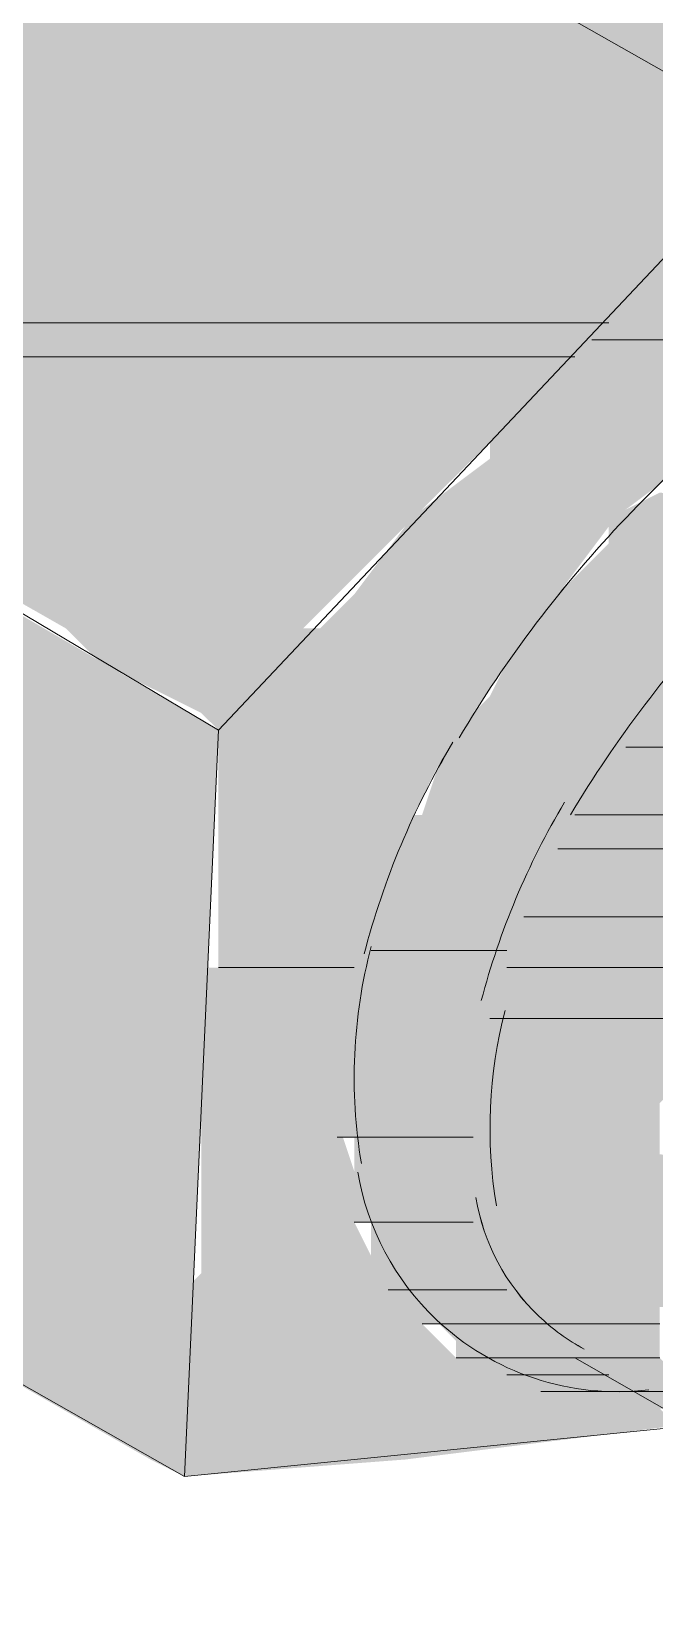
# Model space of a CAD drawing. Header units: metres. Extents: x 3162.2 to 3239.3, y 1435.1 to 1475.8.
# Drawn here: x 3191.3277 to 3191.363, y 1452.5398 to 1452.6297 of the extents above; entities that cross this region are included whole.
import ezdxf

# ---------------------------------------------------------------- set-up
doc = ezdxf.new("R2010")
doc.units = ezdxf.units.M
doc.layers.add('PDF2_Geometry', color=7, linetype='Continuous')
doc.layers.add('PDF2_Solid Fills', color=7, linetype='Continuous', true_color=0x636466)

msp = doc.modelspace()

# ---------------------------------------------------------------- linework, layer by layer
at = {"layer": 'PDF2_Geometry', "lineweight": 0}
for points in [[(3191.334468, 1452.643931), (3191.370051, 1452.623736), (3191.413327, 1452.627583), (3191.411404, 1452.607387), (3191.413327, 1452.627583), (3191.376783, 1452.64874), (3191.334468, 1452.643931), (3191.302733, 1452.611234), (3191.334468, 1452.643931), (3191.376783, 1452.64874), (3191.413327, 1452.627583)], [(3191.302733, 1452.611234), (3191.338315, 1452.590077), (3191.302733, 1452.611234), (3191.300809, 1452.567958), (3191.302733, 1452.611234), (3191.334468, 1452.643931), (3191.370051, 1452.623736), (3191.338315, 1452.590077), (3191.336392, 1452.547762), (3191.365243, 1452.550647), (3191.336392, 1452.547762), (3191.300809, 1452.567958), (3191.336392, 1452.547762), (3191.365243, 1452.550647)], [(3191.338315, 1452.590077), (3191.336392, 1452.547762)], [(3191.439293, 1452.508333), (3191.358511, 1452.554494)]]:
    msp.add_lwpolyline(points, dxfattribs=at)
for points in [[(3191.370051, 1452.623736), (3191.334468, 1452.643931), (3191.376783, 1452.64874), (3191.413327, 1452.627583)], [(3191.336392, 1452.547762), (3191.338315, 1452.590077), (3191.302733, 1452.611234), (3191.300809, 1452.567958)], [(3191.358511, 1452.554494), (3191.439293, 1452.508333)]]:
    msp.add_lwpolyline(points, close=True, dxfattribs=at)
msp.add_lwpolyline([(3191.411365, 1452.6073, -0.128317), (3191.416972, 1452.605127, 0.128317), (3191.411404, 1452.607387), (3191.413327, 1452.627583), (3191.370051, 1452.623736), (3191.338315, 1452.590077), (3191.370051, 1452.623736)], format="xyb", dxfattribs=at)
at = {"layer": 'PDF2_Geometry', "color": 251, "lineweight": 0, "true_color": 0x636466}
for points in [[(3191.360434, 1452.613157), (3191.305618, 1452.613157), (3191.360434, 1452.613157)], [(3191.373898, 1452.612195), (3191.359472, 1452.612195), (3191.373898, 1452.612195)], [(3191.358511, 1452.611234), (3191.303694, 1452.611234), (3191.358511, 1452.611234)], [(3191.375821, 1452.589115), (3191.361396, 1452.589115), (3191.375821, 1452.589115)], [(3191.371974, 1452.585268), (3191.358511, 1452.585268), (3191.371974, 1452.585268)], [(3191.371013, 1452.583345), (3191.357549, 1452.583345), (3191.371013, 1452.583345)], [(3191.368128, 1452.579498), (3191.355626, 1452.579498), (3191.368128, 1452.579498)], [(3191.354664, 1452.577575), (3191.34697, 1452.577575), (3191.354664, 1452.577575)], [(3191.346009, 1452.576613), (3191.338315, 1452.576613), (3191.346009, 1452.576613)], [(3191.367166, 1452.576613), (3191.354664, 1452.576613), (3191.367166, 1452.576613)], [(3191.365243, 1452.573728), (3191.353702, 1452.573728), (3191.365243, 1452.573728)], [(3191.352741, 1452.566996), (3191.345047, 1452.566996), (3191.352741, 1452.566996)], [(3191.352741, 1452.562187), (3191.346009, 1452.562187), (3191.352741, 1452.562187)], [(3191.354664, 1452.558341), (3191.347932, 1452.558341), (3191.354664, 1452.558341)], [(3191.356587, 1452.556417), (3191.349856, 1452.556417), (3191.356587, 1452.556417)], [(3191.363319, 1452.556417), (3191.355626, 1452.556417), (3191.363319, 1452.556417)], [(3191.358511, 1452.554494), (3191.351779, 1452.554494), (3191.358511, 1452.554494)], [(3191.363319, 1452.554494), (3191.357549, 1452.554494), (3191.363319, 1452.554494)], [(3191.360434, 1452.553532), (3191.354664, 1452.553532), (3191.360434, 1452.553532)], [(3191.361396, 1452.552571), (3191.356587, 1452.552571), (3191.361396, 1452.552571)], [(3191.364281, 1452.552571), (3191.361396, 1452.552571), (3191.364281, 1452.552571)]]:
    msp.add_lwpolyline(points, dxfattribs=at)
at = {"layer": 'PDF2_Geometry', "lineweight": 0}
for points in [[(3191.373369, 1452.612138, 0.05597), (3191.361396, 1452.602098, 0.056362), (3191.351952, 1452.589634, -0.056362), (3191.361396, 1452.602098, -0.05597)], [(3191.378812, 1452.606839, 0.056421), (3191.367329, 1452.597222, 0.055616), (3191.35827, 1452.585278, -0.055616), (3191.367329, 1452.597222, -0.056421)], [(3191.351596, 1452.589384, 0.070377), (3191.346576, 1452.577392, -0.070377)], [(3191.357924, 1452.585989, 0.069714), (3191.353212, 1452.574738, -0.069714)], [(3191.34697, 1452.577805, 0.106218), (3191.346413, 1452.565515, -0.106218)], [(3191.354568, 1452.574189, 0.106102), (3191.354068, 1452.563111, -0.106102)], [(3191.346211, 1452.565015, 0.1622), (3191.350635, 1452.556687, 0.224179), (3191.362704, 1452.552676, -0.224179), (3191.350635, 1452.556687, -0.1622)], [(3191.352904, 1452.563572, 0.16237), (3191.356472, 1452.55685, 0.068657), (3191.35904, 1452.554984, -0.068657), (3191.356472, 1452.55685, -0.16237)]]:
    msp.add_lwpolyline(points, format="xyb", close=True, dxfattribs=at)
at = {"layer": 'PDF2_Geometry', "color": 150, "lineweight": 0, "true_color": 0x007fff}
msp.add_circle((3191.319565, 1452.628066), 0.662123, dxfattribs=at)
at = {"layer": 'PDF2_Geometry', "lineweight": 0}
for centre, radius, start, end in [((3191.412087, 1452.553806), 0.070013, 123.5746, 136.38861), ((3191.411782, 1452.554109), 0.069582, 136.39617, 149.29969), ((3191.391475, 1452.565644), 0.046411, 149.2343, 165.33701), ((3191.364765, 1452.56556), 0.012027, 189.51202, 226.40254), ((3191.364517, 1452.565224), 0.011612, 226.14552, 241.85583)]:
    msp.add_arc(centre, radius, start, end, dxfattribs=at)
at = {"layer": 'PDF2_Solid Fills', "transparency": 33554559}
for points in [[(3191.334468, 1452.643931), (3191.362358, 1452.627583), (3191.319081, 1452.627583)], [(3191.334468, 1452.643931), (3191.362358, 1452.627583), (3191.413327, 1452.627583)], [(3191.334468, 1452.643931), (3191.384476, 1452.643931), (3191.413327, 1452.627583)], [(3191.319081, 1452.627583), (3191.370051, 1452.623736), (3191.315235, 1452.623736)], [(3191.362358, 1452.627583), (3191.319081, 1452.627583), (3191.370051, 1452.623736)], [(3191.362358, 1452.627583), (3191.413327, 1452.627583), (3191.370051, 1452.623736)], [(3191.315235, 1452.623736), (3191.365243, 1452.617966), (3191.309464, 1452.617966)], [(3191.370051, 1452.623736), (3191.315235, 1452.623736), (3191.365243, 1452.617966)], [(3191.309464, 1452.617966), (3191.364281, 1452.617004), (3191.308503, 1452.617004)], [(3191.309464, 1452.617966), (3191.365243, 1452.617966), (3191.365243, 1452.617966)], [(3191.365243, 1452.617966), (3191.365243, 1452.617966), (3191.309464, 1452.617966)], [(3191.364281, 1452.617966), (3191.364281, 1452.617966), (3191.309464, 1452.617966)], [(3191.364281, 1452.617966), (3191.309464, 1452.617966), (3191.365243, 1452.617966)], [(3191.364281, 1452.617966), (3191.309464, 1452.617966), (3191.364281, 1452.617004)], [(3191.308503, 1452.617004), (3191.360434, 1452.613157), (3191.305618, 1452.613157)], [(3191.364281, 1452.617004), (3191.308503, 1452.617004), (3191.360434, 1452.613157)], [(3191.363319, 1452.617004), (3191.379668, 1452.615081), (3191.362358, 1452.615081)], [(3191.361396, 1452.615081), (3191.376783, 1452.613157), (3191.360434, 1452.613157)], [(3191.362358, 1452.615081), (3191.378706, 1452.615081), (3191.361396, 1452.615081)], [(3191.378706, 1452.615081), (3191.361396, 1452.615081), (3191.376783, 1452.613157)], [(3191.379668, 1452.615081), (3191.362358, 1452.615081), (3191.378706, 1452.615081)], [(3191.304656, 1452.613157), (3191.358511, 1452.611234), (3191.303694, 1452.611234)], [(3191.305618, 1452.613157), (3191.360434, 1452.613157), (3191.304656, 1452.613157)], [(3191.360434, 1452.613157), (3191.304656, 1452.613157), (3191.358511, 1452.611234)], [(3191.360434, 1452.613157), (3191.37486, 1452.612195), (3191.359472, 1452.612195)], [(3191.375821, 1452.613157), (3191.375821, 1452.613157), (3191.360434, 1452.613157)], [(3191.375821, 1452.613157), (3191.360434, 1452.613157), (3191.376783, 1452.613157)], [(3191.375821, 1452.613157), (3191.360434, 1452.613157), (3191.37486, 1452.612195)], [(3191.359472, 1452.612195), (3191.373898, 1452.612195), (3191.358511, 1452.612195)], [(3191.358511, 1452.612195), (3191.373898, 1452.612195), (3191.373898, 1452.612195)], [(3191.373898, 1452.612195), (3191.373898, 1452.612195), (3191.358511, 1452.612195)], [(3191.372936, 1452.612195), (3191.372936, 1452.612195), (3191.358511, 1452.612195)], [(3191.372936, 1452.612195), (3191.358511, 1452.612195), (3191.373898, 1452.612195)], [(3191.372936, 1452.612195), (3191.358511, 1452.612195), (3191.372936, 1452.611234)], [(3191.358511, 1452.612195), (3191.372936, 1452.611234), (3191.358511, 1452.611234)], [(3191.359472, 1452.612195), (3191.37486, 1452.612195), (3191.37486, 1452.612195)], [(3191.37486, 1452.612195), (3191.37486, 1452.612195), (3191.359472, 1452.612195)], [(3191.359472, 1452.612195), (3191.37486, 1452.612195), (3191.37486, 1452.612195)], [(3191.37486, 1452.612195), (3191.37486, 1452.612195), (3191.359472, 1452.612195)], [(3191.373898, 1452.612195), (3191.373898, 1452.612195), (3191.359472, 1452.612195)], [(3191.373898, 1452.612195), (3191.359472, 1452.612195), (3191.37486, 1452.612195)], [(3191.359472, 1452.612195), (3191.373898, 1452.612195), (3191.373898, 1452.612195)], [(3191.373898, 1452.612195), (3191.373898, 1452.612195), (3191.359472, 1452.612195)], [(3191.303694, 1452.611234), (3191.358511, 1452.611234), (3191.302733, 1452.611234)], [(3191.358511, 1452.611234), (3191.302733, 1452.611234), (3191.356587, 1452.60931)], [(3191.302733, 1452.611234), (3191.356587, 1452.60931), (3191.305618, 1452.60931)], [(3191.358511, 1452.611234), (3191.371974, 1452.610272), (3191.357549, 1452.610272)], [(3191.358511, 1452.611234), (3191.372936, 1452.611234), (3191.372936, 1452.611234)], [(3191.372936, 1452.611234), (3191.372936, 1452.611234), (3191.358511, 1452.611234)], [(3191.371974, 1452.611234), (3191.371974, 1452.611234), (3191.358511, 1452.611234)], [(3191.371974, 1452.611234), (3191.358511, 1452.611234), (3191.372936, 1452.611234)], [(3191.371974, 1452.611234), (3191.358511, 1452.611234), (3191.371974, 1452.610272)], [(3191.302733, 1452.610272), (3191.338315, 1452.590077), (3191.301771, 1452.590077)], [(3191.303694, 1452.610272), (3191.302733, 1452.610272), (3191.338315, 1452.590077)], [(3191.357549, 1452.610272), (3191.370051, 1452.60931), (3191.356587, 1452.60931)], [(3191.371974, 1452.610272), (3191.357549, 1452.610272), (3191.370051, 1452.60931)], [(3191.305618, 1452.60931), (3191.356587, 1452.60931), (3191.356587, 1452.60931)], [(3191.356587, 1452.60931), (3191.356587, 1452.60931), (3191.305618, 1452.60931)], [(3191.356587, 1452.60931), (3191.305618, 1452.60931), (3191.354664, 1452.607387)], [(3191.305618, 1452.60931), (3191.354664, 1452.607387), (3191.309464, 1452.607387)], [(3191.356587, 1452.60931), (3191.367166, 1452.607387), (3191.354664, 1452.607387)], [(3191.356587, 1452.60931), (3191.370051, 1452.60931), (3191.370051, 1452.60931)], [(3191.370051, 1452.60931), (3191.370051, 1452.60931), (3191.356587, 1452.60931)], [(3191.370051, 1452.60931), (3191.356587, 1452.60931), (3191.367166, 1452.607387)], [(3191.309464, 1452.607387), (3191.354664, 1452.607387), (3191.354664, 1452.607387)], [(3191.354664, 1452.607387), (3191.354664, 1452.607387), (3191.309464, 1452.607387)], [(3191.354664, 1452.607387), (3191.309464, 1452.607387), (3191.343124, 1452.595847)], [(3191.309464, 1452.607387), (3191.343124, 1452.595847), (3191.32966, 1452.595847)], [(3191.354664, 1452.607387), (3191.366204, 1452.606425), (3191.353702, 1452.606425)], [(3191.354664, 1452.607387), (3191.367166, 1452.607387), (3191.367166, 1452.607387)], [(3191.367166, 1452.607387), (3191.367166, 1452.607387), (3191.354664, 1452.607387)], [(3191.367166, 1452.607387), (3191.354664, 1452.607387), (3191.366204, 1452.606425)], [(3191.353702, 1452.606425), (3191.366204, 1452.606425), (3191.366204, 1452.606425)], [(3191.366204, 1452.606425), (3191.366204, 1452.606425), (3191.353702, 1452.606425)], [(3191.353702, 1452.606425), (3191.366204, 1452.606425), (3191.366204, 1452.606425)], [(3191.366204, 1452.606425), (3191.366204, 1452.606425), (3191.353702, 1452.606425)], [(3191.353702, 1452.606425), (3191.366204, 1452.606425), (3191.366204, 1452.606425)], [(3191.366204, 1452.606425), (3191.366204, 1452.606425), (3191.353702, 1452.606425)], [(3191.366204, 1452.606425), (3191.353702, 1452.606425), (3191.365243, 1452.605464)], [(3191.353702, 1452.606425), (3191.365243, 1452.605464), (3191.353702, 1452.605464)], [(3191.353702, 1452.605464), (3191.361396, 1452.602579), (3191.349856, 1452.602579)], [(3191.365243, 1452.605464), (3191.353702, 1452.605464), (3191.361396, 1452.602579)], [(3191.363319, 1452.60354), (3191.372936, 1452.602579), (3191.361396, 1452.602579)], [(3191.349856, 1452.602579), (3191.360434, 1452.601617), (3191.348894, 1452.601617)], [(3191.361396, 1452.602579), (3191.349856, 1452.602579), (3191.360434, 1452.601617)], [(3191.361396, 1452.602579), (3191.371974, 1452.601617), (3191.360434, 1452.601617)], [(3191.372936, 1452.602579), (3191.361396, 1452.602579), (3191.371974, 1452.601617)], [(3191.348894, 1452.601617), (3191.357549, 1452.59777), (3191.346009, 1452.59777)], [(3191.360434, 1452.601617), (3191.348894, 1452.601617), (3191.357549, 1452.59777)], [(3191.360434, 1452.601617), (3191.371974, 1452.601617), (3191.371974, 1452.601617)], [(3191.371974, 1452.601617), (3191.371974, 1452.601617), (3191.360434, 1452.601617)], [(3191.371974, 1452.601617), (3191.360434, 1452.601617), (3191.371013, 1452.600655)], [(3191.360434, 1452.601617), (3191.371013, 1452.600655), (3191.360434, 1452.600655)], [(3191.360434, 1452.600655), (3191.370051, 1452.599693), (3191.359472, 1452.599693)], [(3191.371013, 1452.600655), (3191.360434, 1452.600655), (3191.370051, 1452.599693)], [(3191.359472, 1452.599693), (3191.368128, 1452.59777), (3191.357549, 1452.59777)], [(3191.359472, 1452.599693), (3191.370051, 1452.599693), (3191.370051, 1452.599693)], [(3191.370051, 1452.599693), (3191.370051, 1452.599693), (3191.359472, 1452.599693)], [(3191.370051, 1452.599693), (3191.359472, 1452.599693), (3191.368128, 1452.59777)], [(3191.346009, 1452.59777), (3191.356587, 1452.596808), (3191.345047, 1452.596808)], [(3191.357549, 1452.59777), (3191.346009, 1452.59777), (3191.356587, 1452.596808)], [(3191.357549, 1452.59777), (3191.367166, 1452.596808), (3191.356587, 1452.596808)], [(3191.368128, 1452.59777), (3191.357549, 1452.59777), (3191.367166, 1452.596808)], [(3191.345047, 1452.596808), (3191.356587, 1452.595847), (3191.344085, 1452.595847)], [(3191.356587, 1452.596808), (3191.345047, 1452.596808), (3191.356587, 1452.595847)], [(3191.367166, 1452.596808), (3191.356587, 1452.596808), (3191.366204, 1452.595847)], [(3191.356587, 1452.596808), (3191.366204, 1452.595847), (3191.356587, 1452.595847)], [(3191.32966, 1452.595847), (3191.343124, 1452.595847), (3191.343124, 1452.595847)], [(3191.343124, 1452.595847), (3191.343124, 1452.595847), (3191.32966, 1452.595847)], [(3191.343124, 1452.595847), (3191.32966, 1452.595847), (3191.343124, 1452.594885)], [(3191.32966, 1452.595847), (3191.343124, 1452.594885), (3191.330622, 1452.594885)], [(3191.344085, 1452.595847), (3191.355626, 1452.595847), (3191.343124, 1452.595847)], [(3191.343124, 1452.595847), (3191.355626, 1452.595847), (3191.355626, 1452.595847)], [(3191.355626, 1452.595847), (3191.355626, 1452.595847), (3191.343124, 1452.595847)], [(3191.355626, 1452.595847), (3191.343124, 1452.595847), (3191.355626, 1452.594885)], [(3191.343124, 1452.595847), (3191.355626, 1452.594885), (3191.343124, 1452.594885)], [(3191.356587, 1452.595847), (3191.344085, 1452.595847), (3191.355626, 1452.595847)], [(3191.356587, 1452.595847), (3191.365243, 1452.595847), (3191.355626, 1452.595847)], [(3191.355626, 1452.595847), (3191.365243, 1452.595847), (3191.365243, 1452.595847)], [(3191.365243, 1452.595847), (3191.365243, 1452.595847), (3191.355626, 1452.595847)], [(3191.365243, 1452.595847), (3191.355626, 1452.595847), (3191.365243, 1452.594885)], [(3191.355626, 1452.595847), (3191.365243, 1452.594885), (3191.355626, 1452.594885)], [(3191.366204, 1452.595847), (3191.356587, 1452.595847), (3191.365243, 1452.595847)], [(3191.343124, 1452.594885), (3191.330622, 1452.594885), (3191.342162, 1452.593923)], [(3191.330622, 1452.594885), (3191.342162, 1452.593923), (3191.331583, 1452.593923)], [(3191.343124, 1452.594885), (3191.354664, 1452.593923), (3191.342162, 1452.593923)], [(3191.355626, 1452.594885), (3191.343124, 1452.594885), (3191.354664, 1452.593923)], [(3191.355626, 1452.594885), (3191.364281, 1452.593923), (3191.354664, 1452.593923)], [(3191.365243, 1452.594885), (3191.355626, 1452.594885), (3191.364281, 1452.593923)], [(3191.342162, 1452.593923), (3191.331583, 1452.593923), (3191.339277, 1452.591038)], [(3191.331583, 1452.593923), (3191.339277, 1452.591038), (3191.337354, 1452.591038)], [(3191.342162, 1452.593923), (3191.352741, 1452.591038), (3191.339277, 1452.591038)], [(3191.342162, 1452.593923), (3191.354664, 1452.593923), (3191.354664, 1452.593923)], [(3191.354664, 1452.593923), (3191.354664, 1452.593923), (3191.342162, 1452.593923)], [(3191.354664, 1452.593923), (3191.342162, 1452.593923), (3191.352741, 1452.591038)], [(3191.354664, 1452.593923), (3191.362358, 1452.592), (3191.353702, 1452.592)], [(3191.354664, 1452.593923), (3191.364281, 1452.593923), (3191.364281, 1452.593923)], [(3191.364281, 1452.593923), (3191.364281, 1452.593923), (3191.354664, 1452.593923)], [(3191.364281, 1452.593923), (3191.354664, 1452.593923), (3191.362358, 1452.592)], [(3191.364281, 1452.593923), (3191.377745, 1452.592), (3191.362358, 1452.592)], [(3191.353702, 1452.592), (3191.362358, 1452.591038), (3191.352741, 1452.591038)], [(3191.362358, 1452.592), (3191.353702, 1452.592), (3191.362358, 1452.591038)], [(3191.377745, 1452.592), (3191.362358, 1452.592), (3191.377745, 1452.591038)], [(3191.362358, 1452.592), (3191.377745, 1452.591038), (3191.362358, 1452.591038)], [(3191.337354, 1452.591038), (3191.339277, 1452.591038), (3191.338315, 1452.590077)], [(3191.339277, 1452.591038), (3191.352741, 1452.590077), (3191.338315, 1452.590077)], [(3191.352741, 1452.591038), (3191.339277, 1452.591038), (3191.352741, 1452.590077)], [(3191.352741, 1452.591038), (3191.362358, 1452.591038), (3191.362358, 1452.591038)], [(3191.362358, 1452.591038), (3191.362358, 1452.591038), (3191.352741, 1452.591038)], [(3191.362358, 1452.591038), (3191.352741, 1452.591038), (3191.361396, 1452.590077)], [(3191.352741, 1452.591038), (3191.361396, 1452.590077), (3191.352741, 1452.590077)], [(3191.362358, 1452.591038), (3191.376783, 1452.590077), (3191.361396, 1452.590077)], [(3191.376783, 1452.591038), (3191.376783, 1452.591038), (3191.362358, 1452.591038)], [(3191.376783, 1452.591038), (3191.362358, 1452.591038), (3191.377745, 1452.591038)], [(3191.376783, 1452.591038), (3191.362358, 1452.591038), (3191.376783, 1452.590077)], [(3191.301771, 1452.590077), (3191.337354, 1452.567958), (3191.300809, 1452.567958)], [(3191.301771, 1452.590077), (3191.338315, 1452.590077), (3191.338315, 1452.590077)], [(3191.338315, 1452.590077), (3191.338315, 1452.590077), (3191.301771, 1452.590077)], [(3191.338315, 1452.590077), (3191.301771, 1452.590077), (3191.337354, 1452.567958)], [(3191.338315, 1452.590077), (3191.352741, 1452.590077), (3191.352741, 1452.590077)], [(3191.352741, 1452.590077), (3191.352741, 1452.590077), (3191.338315, 1452.590077)], [(3191.352741, 1452.590077), (3191.338315, 1452.590077), (3191.351779, 1452.589115)], [(3191.338315, 1452.590077), (3191.351779, 1452.589115), (3191.338315, 1452.589115)], [(3191.352741, 1452.590077), (3191.361396, 1452.589115), (3191.351779, 1452.589115)], [(3191.352741, 1452.590077), (3191.361396, 1452.590077), (3191.361396, 1452.590077)], [(3191.361396, 1452.590077), (3191.361396, 1452.590077), (3191.352741, 1452.590077)], [(3191.361396, 1452.590077), (3191.352741, 1452.590077), (3191.361396, 1452.589115)], [(3191.361396, 1452.590077), (3191.376783, 1452.590077), (3191.376783, 1452.590077)], [(3191.376783, 1452.590077), (3191.376783, 1452.590077), (3191.361396, 1452.590077)], [(3191.376783, 1452.590077), (3191.361396, 1452.590077), (3191.375821, 1452.589115)], [(3191.361396, 1452.590077), (3191.375821, 1452.589115), (3191.361396, 1452.589115)], [(3191.338315, 1452.589115), (3191.351779, 1452.589115), (3191.351779, 1452.589115)], [(3191.351779, 1452.589115), (3191.351779, 1452.589115), (3191.338315, 1452.589115)], [(3191.338315, 1452.589115), (3191.351779, 1452.589115), (3191.351779, 1452.589115)], [(3191.351779, 1452.589115), (3191.351779, 1452.589115), (3191.338315, 1452.589115)], [(3191.351779, 1452.589115), (3191.338315, 1452.589115), (3191.350817, 1452.588153)], [(3191.338315, 1452.589115), (3191.350817, 1452.588153), (3191.338315, 1452.588153)], [(3191.351779, 1452.589115), (3191.360434, 1452.588153), (3191.350817, 1452.588153)], [(3191.360434, 1452.589115), (3191.360434, 1452.589115), (3191.351779, 1452.589115)], [(3191.360434, 1452.589115), (3191.351779, 1452.589115), (3191.361396, 1452.589115)], [(3191.351779, 1452.589115), (3191.360434, 1452.589115), (3191.360434, 1452.589115)], [(3191.360434, 1452.589115), (3191.360434, 1452.589115), (3191.351779, 1452.589115)], [(3191.360434, 1452.589115), (3191.351779, 1452.589115), (3191.360434, 1452.588153)], [(3191.361396, 1452.589115), (3191.375821, 1452.589115), (3191.360434, 1452.589115)], [(3191.37486, 1452.589115), (3191.37486, 1452.589115), (3191.360434, 1452.589115)], [(3191.37486, 1452.589115), (3191.360434, 1452.589115), (3191.375821, 1452.589115)], [(3191.37486, 1452.589115), (3191.360434, 1452.589115), (3191.37486, 1452.588153)], [(3191.360434, 1452.589115), (3191.37486, 1452.588153), (3191.360434, 1452.588153)], [(3191.350817, 1452.588153), (3191.338315, 1452.588153), (3191.348894, 1452.584306)], [(3191.338315, 1452.588153), (3191.348894, 1452.584306), (3191.338315, 1452.584306)], [(3191.350817, 1452.588153), (3191.358511, 1452.585268), (3191.349856, 1452.585268)], [(3191.350817, 1452.588153), (3191.360434, 1452.588153), (3191.360434, 1452.588153)], [(3191.360434, 1452.588153), (3191.360434, 1452.588153), (3191.350817, 1452.588153)], [(3191.360434, 1452.588153), (3191.350817, 1452.588153), (3191.358511, 1452.585268)], [(3191.360434, 1452.588153), (3191.372936, 1452.58623), (3191.358511, 1452.58623)], [(3191.360434, 1452.588153), (3191.37486, 1452.588153), (3191.37486, 1452.588153)], [(3191.37486, 1452.588153), (3191.37486, 1452.588153), (3191.360434, 1452.588153)], [(3191.37486, 1452.588153), (3191.360434, 1452.588153), (3191.372936, 1452.58623)], [(3191.372936, 1452.58623), (3191.358511, 1452.58623), (3191.371974, 1452.585268)], [(3191.358511, 1452.58623), (3191.371974, 1452.585268), (3191.358511, 1452.585268)], [(3191.349856, 1452.585268), (3191.357549, 1452.585268), (3191.348894, 1452.585268)], [(3191.357549, 1452.585268), (3191.348894, 1452.585268), (3191.357549, 1452.584306)], [(3191.348894, 1452.585268), (3191.357549, 1452.584306), (3191.348894, 1452.584306)], [(3191.358511, 1452.585268), (3191.349856, 1452.585268), (3191.357549, 1452.585268)], [(3191.358511, 1452.585268), (3191.371974, 1452.585268), (3191.357549, 1452.585268)], [(3191.371974, 1452.585268), (3191.357549, 1452.585268), (3191.371974, 1452.584306)], [(3191.357549, 1452.585268), (3191.371974, 1452.584306), (3191.357549, 1452.584306)], [(3191.358511, 1452.585268), (3191.371974, 1452.585268), (3191.371974, 1452.585268)], [(3191.371974, 1452.585268), (3191.371974, 1452.585268), (3191.358511, 1452.585268)], [(3191.348894, 1452.584306), (3191.338315, 1452.584306), (3191.348894, 1452.583345)], [(3191.338315, 1452.584306), (3191.348894, 1452.583345), (3191.338315, 1452.583345)], [(3191.357549, 1452.584306), (3191.348894, 1452.584306), (3191.357549, 1452.583345)], [(3191.348894, 1452.584306), (3191.357549, 1452.583345), (3191.348894, 1452.583345)], [(3191.371974, 1452.584306), (3191.357549, 1452.584306), (3191.371013, 1452.583345)], [(3191.357549, 1452.584306), (3191.371013, 1452.583345), (3191.357549, 1452.583345)], [(3191.338315, 1452.583345), (3191.348894, 1452.583345), (3191.348894, 1452.583345)], [(3191.348894, 1452.583345), (3191.348894, 1452.583345), (3191.338315, 1452.583345)], [(3191.348894, 1452.583345), (3191.338315, 1452.583345), (3191.34697, 1452.579498)], [(3191.338315, 1452.583345), (3191.34697, 1452.579498), (3191.338315, 1452.579498)], [(3191.348894, 1452.583345), (3191.355626, 1452.58046), (3191.34697, 1452.58046)], [(3191.356587, 1452.583345), (3191.356587, 1452.583345), (3191.348894, 1452.583345)], [(3191.356587, 1452.583345), (3191.348894, 1452.583345), (3191.357549, 1452.583345)], [(3191.356587, 1452.583345), (3191.348894, 1452.583345), (3191.355626, 1452.58046)], [(3191.356587, 1452.583345), (3191.369089, 1452.58046), (3191.355626, 1452.58046)], [(3191.357549, 1452.583345), (3191.371013, 1452.583345), (3191.356587, 1452.583345)], [(3191.356587, 1452.583345), (3191.371013, 1452.583345), (3191.371013, 1452.583345)], [(3191.371013, 1452.583345), (3191.371013, 1452.583345), (3191.356587, 1452.583345)], [(3191.356587, 1452.583345), (3191.371013, 1452.583345), (3191.371013, 1452.583345)], [(3191.371013, 1452.583345), (3191.371013, 1452.583345), (3191.356587, 1452.583345)], [(3191.371013, 1452.583345), (3191.356587, 1452.583345), (3191.369089, 1452.58046)], [(3191.355626, 1452.58046), (3191.34697, 1452.58046), (3191.355626, 1452.579498)], [(3191.34697, 1452.58046), (3191.355626, 1452.579498), (3191.34697, 1452.579498)], [(3191.369089, 1452.58046), (3191.355626, 1452.58046), (3191.368128, 1452.579498)], [(3191.355626, 1452.58046), (3191.368128, 1452.579498), (3191.355626, 1452.579498)], [(3191.338315, 1452.579498), (3191.34697, 1452.579498), (3191.34697, 1452.579498)], [(3191.34697, 1452.579498), (3191.34697, 1452.579498), (3191.338315, 1452.579498)], [(3191.338315, 1452.579498), (3191.34697, 1452.579498), (3191.34697, 1452.579498)], [(3191.34697, 1452.579498), (3191.34697, 1452.579498), (3191.338315, 1452.579498)], [(3191.338315, 1452.579498), (3191.34697, 1452.579498), (3191.34697, 1452.579498)], [(3191.34697, 1452.579498), (3191.34697, 1452.579498), (3191.338315, 1452.579498)], [(3191.34697, 1452.579498), (3191.338315, 1452.579498), (3191.34697, 1452.578536)], [(3191.338315, 1452.579498), (3191.34697, 1452.578536), (3191.338315, 1452.578536)], [(3191.34697, 1452.579498), (3191.355626, 1452.579498), (3191.355626, 1452.579498)], [(3191.355626, 1452.579498), (3191.355626, 1452.579498), (3191.34697, 1452.579498)], [(3191.354664, 1452.579498), (3191.354664, 1452.579498), (3191.34697, 1452.579498)], [(3191.354664, 1452.579498), (3191.34697, 1452.579498), (3191.355626, 1452.579498)], [(3191.34697, 1452.579498), (3191.354664, 1452.579498), (3191.354664, 1452.579498)], [(3191.354664, 1452.579498), (3191.354664, 1452.579498), (3191.34697, 1452.579498)], [(3191.354664, 1452.579498), (3191.34697, 1452.579498), (3191.354664, 1452.578536)], [(3191.34697, 1452.579498), (3191.354664, 1452.578536), (3191.34697, 1452.578536)], [(3191.355626, 1452.579498), (3191.368128, 1452.579498), (3191.354664, 1452.579498)], [(3191.354664, 1452.579498), (3191.368128, 1452.579498), (3191.368128, 1452.579498)], [(3191.368128, 1452.579498), (3191.368128, 1452.579498), (3191.354664, 1452.579498)], [(3191.368128, 1452.579498), (3191.354664, 1452.579498), (3191.368128, 1452.578536)], [(3191.354664, 1452.579498), (3191.368128, 1452.578536), (3191.354664, 1452.578536)], [(3191.355626, 1452.579498), (3191.368128, 1452.579498), (3191.368128, 1452.579498)], [(3191.368128, 1452.579498), (3191.368128, 1452.579498), (3191.355626, 1452.579498)], [(3191.34697, 1452.578536), (3191.338315, 1452.578536), (3191.34697, 1452.577575)], [(3191.338315, 1452.578536), (3191.34697, 1452.577575), (3191.338315, 1452.577575)], [(3191.354664, 1452.578536), (3191.34697, 1452.578536), (3191.354664, 1452.577575)], [(3191.34697, 1452.578536), (3191.354664, 1452.577575), (3191.34697, 1452.577575)], [(3191.368128, 1452.578536), (3191.354664, 1452.578536), (3191.367166, 1452.577575)], [(3191.354664, 1452.578536), (3191.367166, 1452.577575), (3191.354664, 1452.577575)], [(3191.338315, 1452.577575), (3191.34697, 1452.577575), (3191.34697, 1452.577575)], [(3191.34697, 1452.577575), (3191.34697, 1452.577575), (3191.338315, 1452.577575)], [(3191.346009, 1452.577575), (3191.346009, 1452.577575), (3191.338315, 1452.577575)], [(3191.346009, 1452.577575), (3191.338315, 1452.577575), (3191.34697, 1452.577575)], [(3191.346009, 1452.577575), (3191.338315, 1452.577575), (3191.346009, 1452.576613)], [(3191.338315, 1452.577575), (3191.346009, 1452.576613), (3191.338315, 1452.576613)], [(3191.34697, 1452.577575), (3191.354664, 1452.577575), (3191.346009, 1452.577575)], [(3191.354664, 1452.577575), (3191.346009, 1452.577575), (3191.354664, 1452.576613)], [(3191.346009, 1452.577575), (3191.354664, 1452.576613), (3191.346009, 1452.576613)], [(3191.34697, 1452.577575), (3191.354664, 1452.577575), (3191.354664, 1452.577575)], [(3191.354664, 1452.577575), (3191.354664, 1452.577575), (3191.34697, 1452.577575)], [(3191.354664, 1452.577575), (3191.367166, 1452.577575), (3191.367166, 1452.577575)], [(3191.367166, 1452.577575), (3191.367166, 1452.577575), (3191.354664, 1452.577575)], [(3191.354664, 1452.577575), (3191.367166, 1452.577575), (3191.367166, 1452.577575)], [(3191.367166, 1452.577575), (3191.367166, 1452.577575), (3191.354664, 1452.577575)], [(3191.367166, 1452.577575), (3191.354664, 1452.577575), (3191.367166, 1452.576613)], [(3191.354664, 1452.577575), (3191.367166, 1452.576613), (3191.354664, 1452.576613)], [(3191.338315, 1452.576613), (3191.346009, 1452.576613), (3191.337354, 1452.576613)], [(3191.337354, 1452.576613), (3191.346009, 1452.576613), (3191.346009, 1452.576613)], [(3191.346009, 1452.576613), (3191.346009, 1452.576613), (3191.337354, 1452.576613)], [(3191.346009, 1452.576613), (3191.337354, 1452.576613), (3191.346009, 1452.574689)], [(3191.337354, 1452.576613), (3191.346009, 1452.574689), (3191.337354, 1452.574689)], [(3191.346009, 1452.576613), (3191.354664, 1452.576613), (3191.354664, 1452.576613)], [(3191.354664, 1452.576613), (3191.354664, 1452.576613), (3191.346009, 1452.576613)], [(3191.353702, 1452.576613), (3191.353702, 1452.576613), (3191.346009, 1452.576613)], [(3191.353702, 1452.576613), (3191.346009, 1452.576613), (3191.354664, 1452.576613)], [(3191.353702, 1452.576613), (3191.346009, 1452.576613), (3191.353702, 1452.574689)], [(3191.346009, 1452.576613), (3191.353702, 1452.574689), (3191.346009, 1452.574689)], [(3191.354664, 1452.576613), (3191.367166, 1452.576613), (3191.353702, 1452.576613)], [(3191.367166, 1452.576613), (3191.353702, 1452.576613), (3191.365243, 1452.574689)], [(3191.353702, 1452.576613), (3191.365243, 1452.574689), (3191.353702, 1452.574689)], [(3191.354664, 1452.576613), (3191.367166, 1452.576613), (3191.367166, 1452.576613)], [(3191.367166, 1452.576613), (3191.367166, 1452.576613), (3191.354664, 1452.576613)], [(3191.346009, 1452.574689), (3191.337354, 1452.574689), (3191.346009, 1452.573728)], [(3191.337354, 1452.574689), (3191.346009, 1452.573728), (3191.337354, 1452.573728)], [(3191.353702, 1452.574689), (3191.346009, 1452.574689), (3191.353702, 1452.573728)], [(3191.346009, 1452.574689), (3191.353702, 1452.573728), (3191.346009, 1452.573728)], [(3191.365243, 1452.574689), (3191.353702, 1452.574689), (3191.365243, 1452.573728)], [(3191.353702, 1452.574689), (3191.365243, 1452.573728), (3191.353702, 1452.573728)], [(3191.337354, 1452.573728), (3191.346009, 1452.573728), (3191.346009, 1452.573728)], [(3191.346009, 1452.573728), (3191.346009, 1452.573728), (3191.337354, 1452.573728)], [(3191.337354, 1452.573728), (3191.346009, 1452.573728), (3191.346009, 1452.573728)], [(3191.346009, 1452.573728), (3191.346009, 1452.573728), (3191.337354, 1452.573728)], [(3191.346009, 1452.573728), (3191.337354, 1452.573728), (3191.346009, 1452.572766)], [(3191.337354, 1452.573728), (3191.346009, 1452.572766), (3191.337354, 1452.572766)], [(3191.346009, 1452.573728), (3191.353702, 1452.573728), (3191.353702, 1452.573728)], [(3191.353702, 1452.573728), (3191.353702, 1452.573728), (3191.346009, 1452.573728)], [(3191.346009, 1452.573728), (3191.353702, 1452.573728), (3191.353702, 1452.573728)], [(3191.353702, 1452.573728), (3191.353702, 1452.573728), (3191.346009, 1452.573728)], [(3191.353702, 1452.573728), (3191.346009, 1452.573728), (3191.352741, 1452.572766)], [(3191.346009, 1452.573728), (3191.352741, 1452.572766), (3191.346009, 1452.572766)], [(3191.353702, 1452.573728), (3191.365243, 1452.573728), (3191.352741, 1452.573728)], [(3191.365243, 1452.573728), (3191.352741, 1452.573728), (3191.365243, 1452.572766)], [(3191.352741, 1452.573728), (3191.365243, 1452.572766), (3191.352741, 1452.572766)], [(3191.353702, 1452.573728), (3191.365243, 1452.573728), (3191.365243, 1452.573728)], [(3191.365243, 1452.573728), (3191.365243, 1452.573728), (3191.353702, 1452.573728)], [(3191.353702, 1452.573728), (3191.365243, 1452.573728), (3191.365243, 1452.573728)], [(3191.365243, 1452.573728), (3191.365243, 1452.573728), (3191.353702, 1452.573728)], [(3191.337354, 1452.572766), (3191.346009, 1452.572766), (3191.346009, 1452.572766)], [(3191.346009, 1452.572766), (3191.346009, 1452.572766), (3191.337354, 1452.572766)], [(3191.346009, 1452.572766), (3191.337354, 1452.572766), (3191.345047, 1452.571804)], [(3191.337354, 1452.572766), (3191.345047, 1452.571804), (3191.337354, 1452.571804)], [(3191.346009, 1452.572766), (3191.352741, 1452.571804), (3191.345047, 1452.571804)], [(3191.346009, 1452.572766), (3191.352741, 1452.572766), (3191.352741, 1452.572766)], [(3191.352741, 1452.572766), (3191.352741, 1452.572766), (3191.346009, 1452.572766)], [(3191.352741, 1452.572766), (3191.346009, 1452.572766), (3191.352741, 1452.571804)], [(3191.352741, 1452.572766), (3191.365243, 1452.572766), (3191.365243, 1452.572766)], [(3191.365243, 1452.572766), (3191.365243, 1452.572766), (3191.352741, 1452.572766)], [(3191.365243, 1452.572766), (3191.352741, 1452.572766), (3191.365243, 1452.571804)], [(3191.352741, 1452.572766), (3191.365243, 1452.571804), (3191.352741, 1452.571804)], [(3191.345047, 1452.571804), (3191.337354, 1452.571804), (3191.345047, 1452.569881)], [(3191.337354, 1452.571804), (3191.345047, 1452.569881), (3191.337354, 1452.569881)], [(3191.352741, 1452.571804), (3191.345047, 1452.571804), (3191.352741, 1452.569881)], [(3191.345047, 1452.571804), (3191.352741, 1452.569881), (3191.345047, 1452.569881)], [(3191.365243, 1452.571804), (3191.352741, 1452.571804), (3191.364281, 1452.569881)], [(3191.352741, 1452.571804), (3191.364281, 1452.569881), (3191.352741, 1452.569881)], [(3191.345047, 1452.569881), (3191.337354, 1452.569881), (3191.345047, 1452.568919)], [(3191.337354, 1452.569881), (3191.345047, 1452.568919), (3191.337354, 1452.568919)], [(3191.352741, 1452.569881), (3191.345047, 1452.569881), (3191.352741, 1452.568919)], [(3191.345047, 1452.569881), (3191.352741, 1452.568919), (3191.345047, 1452.568919)], [(3191.364281, 1452.569881), (3191.352741, 1452.569881), (3191.363319, 1452.568919)], [(3191.352741, 1452.569881), (3191.363319, 1452.568919), (3191.352741, 1452.568919)], [(3191.337354, 1452.568919), (3191.345047, 1452.568919), (3191.345047, 1452.568919)], [(3191.345047, 1452.568919), (3191.345047, 1452.568919), (3191.337354, 1452.568919)], [(3191.345047, 1452.568919), (3191.337354, 1452.568919), (3191.345047, 1452.567958)], [(3191.337354, 1452.568919), (3191.345047, 1452.567958), (3191.337354, 1452.567958)], [(3191.345047, 1452.568919), (3191.352741, 1452.568919), (3191.352741, 1452.568919)], [(3191.352741, 1452.568919), (3191.352741, 1452.568919), (3191.345047, 1452.568919)], [(3191.352741, 1452.568919), (3191.345047, 1452.568919), (3191.352741, 1452.567958)], [(3191.345047, 1452.568919), (3191.352741, 1452.567958), (3191.345047, 1452.567958)], [(3191.352741, 1452.568919), (3191.363319, 1452.568919), (3191.363319, 1452.568919)], [(3191.363319, 1452.568919), (3191.363319, 1452.568919), (3191.352741, 1452.568919)], [(3191.363319, 1452.568919), (3191.352741, 1452.568919), (3191.363319, 1452.567958)], [(3191.352741, 1452.568919), (3191.363319, 1452.567958), (3191.352741, 1452.567958)], [(3191.337354, 1452.567958), (3191.300809, 1452.567958), (3191.336392, 1452.548724)], [(3191.300809, 1452.567958), (3191.336392, 1452.548724), (3191.334468, 1452.548724)], [(3191.337354, 1452.567958), (3191.345047, 1452.567958), (3191.345047, 1452.567958)], [(3191.345047, 1452.567958), (3191.345047, 1452.567958), (3191.337354, 1452.567958)], [(3191.337354, 1452.567958), (3191.345047, 1452.567958), (3191.345047, 1452.567958)], [(3191.345047, 1452.567958), (3191.345047, 1452.567958), (3191.337354, 1452.567958)], [(3191.337354, 1452.567958), (3191.345047, 1452.567958), (3191.345047, 1452.567958)], [(3191.345047, 1452.567958), (3191.345047, 1452.567958), (3191.337354, 1452.567958)], [(3191.345047, 1452.567958), (3191.337354, 1452.567958), (3191.346009, 1452.565073)], [(3191.337354, 1452.567958), (3191.346009, 1452.565073), (3191.337354, 1452.565073)], [(3191.345047, 1452.567958), (3191.352741, 1452.567958), (3191.352741, 1452.567958)], [(3191.352741, 1452.567958), (3191.352741, 1452.567958), (3191.345047, 1452.567958)], [(3191.345047, 1452.567958), (3191.352741, 1452.567958), (3191.352741, 1452.567958)], [(3191.352741, 1452.567958), (3191.352741, 1452.567958), (3191.345047, 1452.567958)], [(3191.345047, 1452.567958), (3191.352741, 1452.567958), (3191.352741, 1452.567958)], [(3191.352741, 1452.567958), (3191.352741, 1452.567958), (3191.345047, 1452.567958)], [(3191.345047, 1452.567958), (3191.352741, 1452.567958), (3191.352741, 1452.567958)], [(3191.352741, 1452.567958), (3191.352741, 1452.567958), (3191.345047, 1452.567958)], [(3191.352741, 1452.567958), (3191.345047, 1452.567958), (3191.352741, 1452.566996)], [(3191.345047, 1452.567958), (3191.352741, 1452.566996), (3191.345047, 1452.566996)], [(3191.352741, 1452.567958), (3191.363319, 1452.567958), (3191.363319, 1452.567958)], [(3191.363319, 1452.567958), (3191.363319, 1452.567958), (3191.352741, 1452.567958)], [(3191.352741, 1452.567958), (3191.363319, 1452.567958), (3191.363319, 1452.567958)], [(3191.363319, 1452.567958), (3191.363319, 1452.567958), (3191.352741, 1452.567958)], [(3191.352741, 1452.567958), (3191.363319, 1452.567958), (3191.363319, 1452.567958)], [(3191.363319, 1452.567958), (3191.363319, 1452.567958), (3191.352741, 1452.567958)], [(3191.352741, 1452.567958), (3191.363319, 1452.567958), (3191.363319, 1452.567958)], [(3191.363319, 1452.567958), (3191.363319, 1452.567958), (3191.352741, 1452.567958)], [(3191.363319, 1452.567958), (3191.352741, 1452.567958), (3191.363319, 1452.566996)], [(3191.352741, 1452.567958), (3191.363319, 1452.566996), (3191.352741, 1452.566996)], [(3191.345047, 1452.566996), (3191.352741, 1452.566996), (3191.346009, 1452.566996)], [(3191.352741, 1452.566996), (3191.346009, 1452.566996), (3191.352741, 1452.566034)], [(3191.346009, 1452.566996), (3191.352741, 1452.566034), (3191.346009, 1452.566034)], [(3191.352741, 1452.566996), (3191.363319, 1452.566996), (3191.363319, 1452.566996)], [(3191.363319, 1452.566996), (3191.363319, 1452.566996), (3191.352741, 1452.566996)], [(3191.363319, 1452.566996), (3191.352741, 1452.566996), (3191.363319, 1452.566034)], [(3191.352741, 1452.566996), (3191.363319, 1452.566034), (3191.352741, 1452.566034)], [(3191.352741, 1452.566034), (3191.346009, 1452.566034), (3191.352741, 1452.565073)], [(3191.346009, 1452.566034), (3191.352741, 1452.565073), (3191.346009, 1452.565073)], [(3191.363319, 1452.566034), (3191.352741, 1452.566034), (3191.363319, 1452.565073)], [(3191.352741, 1452.566034), (3191.363319, 1452.565073), (3191.352741, 1452.565073)], [(3191.363319, 1452.566034), (3191.37486, 1452.564111), (3191.362358, 1452.564111)], [(3191.346009, 1452.565073), (3191.337354, 1452.565073), (3191.346009, 1452.564111)], [(3191.337354, 1452.565073), (3191.346009, 1452.564111), (3191.337354, 1452.564111)], [(3191.352741, 1452.565073), (3191.346009, 1452.565073), (3191.352741, 1452.564111)], [(3191.346009, 1452.565073), (3191.352741, 1452.564111), (3191.346009, 1452.564111)], [(3191.363319, 1452.565073), (3191.352741, 1452.565073), (3191.362358, 1452.564111)], [(3191.352741, 1452.565073), (3191.362358, 1452.564111), (3191.352741, 1452.564111)], [(3191.337354, 1452.564111), (3191.346009, 1452.564111), (3191.346009, 1452.564111)], [(3191.346009, 1452.564111), (3191.346009, 1452.564111), (3191.337354, 1452.564111)], [(3191.346009, 1452.564111), (3191.337354, 1452.564111), (3191.346009, 1452.563149)], [(3191.337354, 1452.564111), (3191.346009, 1452.563149), (3191.337354, 1452.563149)], [(3191.346009, 1452.564111), (3191.352741, 1452.564111), (3191.352741, 1452.564111)], [(3191.352741, 1452.564111), (3191.352741, 1452.564111), (3191.346009, 1452.564111)], [(3191.352741, 1452.564111), (3191.346009, 1452.564111), (3191.352741, 1452.563149)], [(3191.346009, 1452.564111), (3191.352741, 1452.563149), (3191.346009, 1452.563149)], [(3191.352741, 1452.564111), (3191.362358, 1452.564111), (3191.362358, 1452.564111)], [(3191.362358, 1452.564111), (3191.362358, 1452.564111), (3191.352741, 1452.564111)], [(3191.362358, 1452.564111), (3191.352741, 1452.564111), (3191.362358, 1452.563149)], [(3191.352741, 1452.564111), (3191.362358, 1452.563149), (3191.352741, 1452.563149)], [(3191.362358, 1452.564111), (3191.37486, 1452.564111), (3191.37486, 1452.564111)], [(3191.37486, 1452.564111), (3191.37486, 1452.564111), (3191.362358, 1452.564111)], [(3191.37486, 1452.564111), (3191.362358, 1452.564111), (3191.373898, 1452.562187)], [(3191.362358, 1452.564111), (3191.373898, 1452.562187), (3191.362358, 1452.562187)], [(3191.346009, 1452.563149), (3191.337354, 1452.563149), (3191.346009, 1452.562187)], [(3191.337354, 1452.563149), (3191.346009, 1452.562187), (3191.337354, 1452.562187)], [(3191.352741, 1452.563149), (3191.346009, 1452.563149), (3191.352741, 1452.562187)], [(3191.346009, 1452.563149), (3191.352741, 1452.562187), (3191.346009, 1452.562187)], [(3191.362358, 1452.563149), (3191.352741, 1452.563149), (3191.362358, 1452.562187)], [(3191.352741, 1452.563149), (3191.362358, 1452.562187), (3191.352741, 1452.562187)], [(3191.337354, 1452.562187), (3191.346009, 1452.562187), (3191.346009, 1452.562187)], [(3191.346009, 1452.562187), (3191.346009, 1452.562187), (3191.337354, 1452.562187)], [(3191.337354, 1452.562187), (3191.346009, 1452.562187), (3191.346009, 1452.562187)], [(3191.346009, 1452.562187), (3191.346009, 1452.562187), (3191.337354, 1452.562187)], [(3191.346009, 1452.562187), (3191.337354, 1452.562187), (3191.34697, 1452.560264)], [(3191.337354, 1452.562187), (3191.34697, 1452.560264), (3191.337354, 1452.560264)], [(3191.346009, 1452.562187), (3191.352741, 1452.562187), (3191.352741, 1452.562187)], [(3191.352741, 1452.562187), (3191.352741, 1452.562187), (3191.346009, 1452.562187)], [(3191.346009, 1452.562187), (3191.352741, 1452.562187), (3191.352741, 1452.562187)], [(3191.352741, 1452.562187), (3191.352741, 1452.562187), (3191.346009, 1452.562187)], [(3191.346009, 1452.562187), (3191.352741, 1452.562187), (3191.34697, 1452.562187)], [(3191.352741, 1452.562187), (3191.34697, 1452.562187), (3191.353702, 1452.561226)], [(3191.34697, 1452.562187), (3191.353702, 1452.561226), (3191.34697, 1452.561226)], [(3191.352741, 1452.562187), (3191.362358, 1452.562187), (3191.362358, 1452.562187)], [(3191.362358, 1452.562187), (3191.362358, 1452.562187), (3191.352741, 1452.562187)], [(3191.352741, 1452.562187), (3191.362358, 1452.562187), (3191.362358, 1452.562187)], [(3191.362358, 1452.562187), (3191.362358, 1452.562187), (3191.352741, 1452.562187)], [(3191.352741, 1452.562187), (3191.362358, 1452.562187), (3191.362358, 1452.562187)], [(3191.362358, 1452.562187), (3191.362358, 1452.562187), (3191.352741, 1452.562187)], [(3191.362358, 1452.562187), (3191.352741, 1452.562187), (3191.362358, 1452.561226)], [(3191.352741, 1452.562187), (3191.362358, 1452.561226), (3191.353702, 1452.561226)], [(3191.362358, 1452.562187), (3191.373898, 1452.562187), (3191.373898, 1452.562187)], [(3191.373898, 1452.562187), (3191.373898, 1452.562187), (3191.362358, 1452.562187)], [(3191.362358, 1452.562187), (3191.373898, 1452.562187), (3191.373898, 1452.562187)], [(3191.373898, 1452.562187), (3191.373898, 1452.562187), (3191.362358, 1452.562187)], [(3191.362358, 1452.562187), (3191.373898, 1452.562187), (3191.373898, 1452.562187)], [(3191.373898, 1452.562187), (3191.373898, 1452.562187), (3191.362358, 1452.562187)], [(3191.373898, 1452.562187), (3191.362358, 1452.562187), (3191.372936, 1452.561226)], [(3191.362358, 1452.562187), (3191.372936, 1452.561226), (3191.362358, 1452.561226)], [(3191.353702, 1452.561226), (3191.34697, 1452.561226), (3191.353702, 1452.560264)], [(3191.34697, 1452.561226), (3191.353702, 1452.560264), (3191.34697, 1452.560264)], [(3191.362358, 1452.561226), (3191.353702, 1452.561226), (3191.362358, 1452.560264)], [(3191.353702, 1452.561226), (3191.362358, 1452.560264), (3191.353702, 1452.560264)], [(3191.372936, 1452.561226), (3191.362358, 1452.561226), (3191.372936, 1452.560264)], [(3191.362358, 1452.561226), (3191.372936, 1452.560264), (3191.362358, 1452.560264)], [(3191.337354, 1452.560264), (3191.34697, 1452.560264), (3191.34697, 1452.560264)], [(3191.34697, 1452.560264), (3191.34697, 1452.560264), (3191.337354, 1452.560264)], [(3191.34697, 1452.560264), (3191.337354, 1452.560264), (3191.347932, 1452.559302)], [(3191.337354, 1452.560264), (3191.347932, 1452.559302), (3191.337354, 1452.559302)], [(3191.34697, 1452.560264), (3191.353702, 1452.560264), (3191.353702, 1452.560264)], [(3191.353702, 1452.560264), (3191.353702, 1452.560264), (3191.34697, 1452.560264)], [(3191.353702, 1452.560264), (3191.34697, 1452.560264), (3191.353702, 1452.559302)], [(3191.34697, 1452.560264), (3191.353702, 1452.559302), (3191.347932, 1452.559302)], [(3191.353702, 1452.560264), (3191.362358, 1452.560264), (3191.362358, 1452.560264)], [(3191.362358, 1452.560264), (3191.362358, 1452.560264), (3191.353702, 1452.560264)], [(3191.353702, 1452.560264), (3191.362358, 1452.560264), (3191.362358, 1452.560264)], [(3191.362358, 1452.560264), (3191.362358, 1452.560264), (3191.353702, 1452.560264)], [(3191.362358, 1452.560264), (3191.353702, 1452.560264), (3191.362358, 1452.559302)], [(3191.353702, 1452.560264), (3191.362358, 1452.559302), (3191.353702, 1452.559302)], [(3191.372936, 1452.560264), (3191.362358, 1452.560264), (3191.372936, 1452.559302)], [(3191.362358, 1452.560264), (3191.372936, 1452.559302), (3191.362358, 1452.559302)], [(3191.337354, 1452.559302), (3191.347932, 1452.558341), (3191.336392, 1452.558341)], [(3191.347932, 1452.559302), (3191.337354, 1452.559302), (3191.347932, 1452.558341)], [(3191.353702, 1452.559302), (3191.347932, 1452.559302), (3191.354664, 1452.558341)], [(3191.347932, 1452.559302), (3191.354664, 1452.558341), (3191.347932, 1452.558341)], [(3191.362358, 1452.559302), (3191.353702, 1452.559302), (3191.362358, 1452.558341)], [(3191.353702, 1452.559302), (3191.362358, 1452.558341), (3191.354664, 1452.558341)], [(3191.372936, 1452.559302), (3191.362358, 1452.559302), (3191.372936, 1452.558341)], [(3191.362358, 1452.559302), (3191.372936, 1452.558341), (3191.362358, 1452.558341)], [(3191.348894, 1452.558341), (3191.348894, 1452.558341), (3191.336392, 1452.558341)], [(3191.348894, 1452.558341), (3191.336392, 1452.558341), (3191.347932, 1452.558341)], [(3191.348894, 1452.558341), (3191.336392, 1452.558341), (3191.348894, 1452.557379)], [(3191.336392, 1452.558341), (3191.348894, 1452.557379), (3191.336392, 1452.557379)], [(3191.347932, 1452.558341), (3191.354664, 1452.558341), (3191.348894, 1452.558341)], [(3191.354664, 1452.558341), (3191.348894, 1452.558341), (3191.354664, 1452.557379)], [(3191.348894, 1452.558341), (3191.354664, 1452.557379), (3191.348894, 1452.557379)], [(3191.354664, 1452.558341), (3191.362358, 1452.558341), (3191.362358, 1452.558341)], [(3191.362358, 1452.558341), (3191.362358, 1452.558341), (3191.354664, 1452.558341)], [(3191.362358, 1452.558341), (3191.354664, 1452.558341), (3191.363319, 1452.557379)], [(3191.354664, 1452.558341), (3191.363319, 1452.557379), (3191.354664, 1452.557379)], [(3191.362358, 1452.558341), (3191.372936, 1452.558341), (3191.372936, 1452.558341)], [(3191.372936, 1452.558341), (3191.372936, 1452.558341), (3191.362358, 1452.558341)], [(3191.372936, 1452.558341), (3191.362358, 1452.558341), (3191.372936, 1452.557379)], [(3191.362358, 1452.558341), (3191.372936, 1452.557379), (3191.363319, 1452.557379)], [(3191.348894, 1452.557379), (3191.336392, 1452.557379), (3191.349856, 1452.556417)], [(3191.336392, 1452.557379), (3191.349856, 1452.556417), (3191.336392, 1452.556417)], [(3191.354664, 1452.557379), (3191.348894, 1452.557379), (3191.355626, 1452.556417)], [(3191.348894, 1452.557379), (3191.355626, 1452.556417), (3191.349856, 1452.556417)], [(3191.363319, 1452.557379), (3191.354664, 1452.557379), (3191.363319, 1452.556417)], [(3191.354664, 1452.557379), (3191.363319, 1452.556417), (3191.355626, 1452.556417)], [(3191.336392, 1452.556417), (3191.349856, 1452.556417), (3191.349856, 1452.556417)], [(3191.349856, 1452.556417), (3191.349856, 1452.556417), (3191.336392, 1452.556417)], [(3191.336392, 1452.556417), (3191.349856, 1452.556417), (3191.349856, 1452.556417)], [(3191.349856, 1452.556417), (3191.349856, 1452.556417), (3191.336392, 1452.556417)], [(3191.349856, 1452.556417), (3191.336392, 1452.556417), (3191.351779, 1452.554494)], [(3191.336392, 1452.556417), (3191.351779, 1452.554494), (3191.336392, 1452.554494)], [(3191.349856, 1452.556417), (3191.355626, 1452.556417), (3191.355626, 1452.556417)], [(3191.355626, 1452.556417), (3191.355626, 1452.556417), (3191.349856, 1452.556417)], [(3191.356587, 1452.556417), (3191.356587, 1452.556417), (3191.349856, 1452.556417)], [(3191.356587, 1452.556417), (3191.349856, 1452.556417), (3191.355626, 1452.556417)], [(3191.349856, 1452.556417), (3191.356587, 1452.556417), (3191.350817, 1452.556417)], [(3191.350817, 1452.556417), (3191.356587, 1452.556417), (3191.356587, 1452.556417)], [(3191.356587, 1452.556417), (3191.356587, 1452.556417), (3191.350817, 1452.556417)], [(3191.350817, 1452.556417), (3191.356587, 1452.556417), (3191.356587, 1452.556417)], [(3191.356587, 1452.556417), (3191.356587, 1452.556417), (3191.350817, 1452.556417)], [(3191.356587, 1452.556417), (3191.350817, 1452.556417), (3191.357549, 1452.555456)], [(3191.350817, 1452.556417), (3191.357549, 1452.555456), (3191.351779, 1452.555456)], [(3191.355626, 1452.556417), (3191.363319, 1452.556417), (3191.363319, 1452.556417)], [(3191.363319, 1452.556417), (3191.363319, 1452.556417), (3191.355626, 1452.556417)], [(3191.355626, 1452.556417), (3191.363319, 1452.556417), (3191.356587, 1452.556417)], [(3191.356587, 1452.556417), (3191.363319, 1452.556417), (3191.363319, 1452.556417)], [(3191.363319, 1452.556417), (3191.363319, 1452.556417), (3191.356587, 1452.556417)], [(3191.356587, 1452.556417), (3191.363319, 1452.556417), (3191.363319, 1452.556417)], [(3191.363319, 1452.556417), (3191.363319, 1452.556417), (3191.356587, 1452.556417)], [(3191.356587, 1452.556417), (3191.363319, 1452.556417), (3191.363319, 1452.556417)], [(3191.363319, 1452.556417), (3191.363319, 1452.556417), (3191.356587, 1452.556417)], [(3191.363319, 1452.556417), (3191.356587, 1452.556417), (3191.363319, 1452.555456)], [(3191.356587, 1452.556417), (3191.363319, 1452.555456), (3191.357549, 1452.555456)], [(3191.351779, 1452.555456), (3191.357549, 1452.555456), (3191.357549, 1452.555456)], [(3191.357549, 1452.555456), (3191.357549, 1452.555456), (3191.351779, 1452.555456)], [(3191.351779, 1452.555456), (3191.357549, 1452.555456), (3191.357549, 1452.555456)], [(3191.357549, 1452.555456), (3191.357549, 1452.555456), (3191.351779, 1452.555456)], [(3191.357549, 1452.555456), (3191.351779, 1452.555456), (3191.357549, 1452.554494)], [(3191.351779, 1452.555456), (3191.357549, 1452.554494), (3191.351779, 1452.554494)], [(3191.357549, 1452.555456), (3191.363319, 1452.555456), (3191.363319, 1452.555456)], [(3191.363319, 1452.555456), (3191.363319, 1452.555456), (3191.357549, 1452.555456)], [(3191.363319, 1452.555456), (3191.357549, 1452.555456), (3191.363319, 1452.554494)], [(3191.357549, 1452.555456), (3191.363319, 1452.554494), (3191.357549, 1452.554494)], [(3191.336392, 1452.554494), (3191.351779, 1452.554494), (3191.351779, 1452.554494)], [(3191.351779, 1452.554494), (3191.351779, 1452.554494), (3191.336392, 1452.554494)], [(3191.336392, 1452.554494), (3191.351779, 1452.554494), (3191.351779, 1452.554494)], [(3191.351779, 1452.554494), (3191.351779, 1452.554494), (3191.336392, 1452.554494)], [(3191.352741, 1452.554494), (3191.352741, 1452.554494), (3191.336392, 1452.554494)], [(3191.352741, 1452.554494), (3191.336392, 1452.554494), (3191.351779, 1452.554494)], [(3191.336392, 1452.554494), (3191.352741, 1452.554494), (3191.352741, 1452.554494)], [(3191.352741, 1452.554494), (3191.352741, 1452.554494), (3191.336392, 1452.554494)], [(3191.352741, 1452.554494), (3191.336392, 1452.554494), (3191.354664, 1452.553532)], [(3191.336392, 1452.554494), (3191.354664, 1452.553532), (3191.336392, 1452.553532)], [(3191.351779, 1452.554494), (3191.357549, 1452.554494), (3191.357549, 1452.554494)], [(3191.357549, 1452.554494), (3191.357549, 1452.554494), (3191.351779, 1452.554494)], [(3191.358511, 1452.554494), (3191.358511, 1452.554494), (3191.351779, 1452.554494)], [(3191.358511, 1452.554494), (3191.351779, 1452.554494), (3191.357549, 1452.554494)], [(3191.351779, 1452.554494), (3191.358511, 1452.554494), (3191.358511, 1452.554494)], [(3191.358511, 1452.554494), (3191.358511, 1452.554494), (3191.351779, 1452.554494)], [(3191.351779, 1452.554494), (3191.358511, 1452.554494), (3191.352741, 1452.554494)], [(3191.352741, 1452.554494), (3191.358511, 1452.554494), (3191.358511, 1452.554494)], [(3191.358511, 1452.554494), (3191.358511, 1452.554494), (3191.352741, 1452.554494)], [(3191.358511, 1452.554494), (3191.352741, 1452.554494), (3191.360434, 1452.553532)], [(3191.352741, 1452.554494), (3191.360434, 1452.553532), (3191.354664, 1452.553532)], [(3191.357549, 1452.554494), (3191.363319, 1452.554494), (3191.363319, 1452.554494)], [(3191.363319, 1452.554494), (3191.363319, 1452.554494), (3191.357549, 1452.554494)], [(3191.357549, 1452.554494), (3191.363319, 1452.554494), (3191.358511, 1452.554494)], [(3191.358511, 1452.554494), (3191.363319, 1452.554494), (3191.363319, 1452.554494)], [(3191.363319, 1452.554494), (3191.363319, 1452.554494), (3191.358511, 1452.554494)], [(3191.363319, 1452.554494), (3191.358511, 1452.554494), (3191.364281, 1452.553532)], [(3191.358511, 1452.554494), (3191.364281, 1452.553532), (3191.360434, 1452.553532)], [(3191.355626, 1452.553532), (3191.355626, 1452.553532), (3191.336392, 1452.553532)], [(3191.355626, 1452.553532), (3191.336392, 1452.553532), (3191.354664, 1452.553532)], [(3191.355626, 1452.553532), (3191.336392, 1452.553532), (3191.356587, 1452.552571)], [(3191.336392, 1452.553532), (3191.356587, 1452.552571), (3191.336392, 1452.552571)], [(3191.354664, 1452.553532), (3191.360434, 1452.553532), (3191.355626, 1452.553532)], [(3191.360434, 1452.553532), (3191.355626, 1452.553532), (3191.361396, 1452.552571)], [(3191.355626, 1452.553532), (3191.361396, 1452.552571), (3191.356587, 1452.552571)], [(3191.360434, 1452.553532), (3191.364281, 1452.553532), (3191.364281, 1452.553532)], [(3191.364281, 1452.553532), (3191.364281, 1452.553532), (3191.360434, 1452.553532)], [(3191.364281, 1452.553532), (3191.360434, 1452.553532), (3191.364281, 1452.552571)], [(3191.360434, 1452.553532), (3191.364281, 1452.552571), (3191.361396, 1452.552571)], [(3191.357549, 1452.552571), (3191.357549, 1452.552571), (3191.336392, 1452.552571)], [(3191.357549, 1452.552571), (3191.336392, 1452.552571), (3191.356587, 1452.552571)], [(3191.358511, 1452.552571), (3191.358511, 1452.552571), (3191.336392, 1452.552571)], [(3191.358511, 1452.552571), (3191.336392, 1452.552571), (3191.357549, 1452.552571)], [(3191.359472, 1452.552571), (3191.359472, 1452.552571), (3191.336392, 1452.552571)], [(3191.359472, 1452.552571), (3191.336392, 1452.552571), (3191.358511, 1452.552571)], [(3191.362358, 1452.552571), (3191.336392, 1452.552571), (3191.363319, 1452.551609)], [(3191.336392, 1452.552571), (3191.363319, 1452.551609), (3191.336392, 1452.551609)], [(3191.356587, 1452.552571), (3191.361396, 1452.552571), (3191.357549, 1452.552571)], [(3191.361396, 1452.552571), (3191.357549, 1452.552571), (3191.362358, 1452.552571)], [(3191.357549, 1452.552571), (3191.362358, 1452.552571), (3191.358511, 1452.552571)], [(3191.358511, 1452.552571), (3191.362358, 1452.552571), (3191.359472, 1452.552571)], [(3191.362358, 1452.552571), (3191.359472, 1452.552571), (3191.359472, 1452.552571)], [(3191.361396, 1452.552571), (3191.364281, 1452.552571), (3191.364281, 1452.552571)], [(3191.364281, 1452.552571), (3191.364281, 1452.552571), (3191.361396, 1452.552571)], [(3191.361396, 1452.552571), (3191.364281, 1452.552571), (3191.362358, 1452.552571)], [(3191.362358, 1452.552571), (3191.364281, 1452.552571), (3191.364281, 1452.552571)], [(3191.364281, 1452.552571), (3191.364281, 1452.552571), (3191.362358, 1452.552571)], [(3191.364281, 1452.552571), (3191.362358, 1452.552571), (3191.365243, 1452.551609)], [(3191.362358, 1452.552571), (3191.365243, 1452.551609), (3191.363319, 1452.551609)], [(3191.363319, 1452.551609), (3191.336392, 1452.551609), (3191.364281, 1452.550647)], [(3191.336392, 1452.551609), (3191.364281, 1452.550647), (3191.336392, 1452.550647)], [(3191.365243, 1452.550647), (3191.365243, 1452.550647), (3191.336392, 1452.550647)], [(3191.365243, 1452.550647), (3191.336392, 1452.550647), (3191.364281, 1452.550647)], [(3191.336392, 1452.550647), (3191.365243, 1452.550647), (3191.365243, 1452.550647)], [(3191.365243, 1452.550647), (3191.365243, 1452.550647), (3191.336392, 1452.550647)], [(3191.336392, 1452.550647), (3191.365243, 1452.550647), (3191.365243, 1452.550647)], [(3191.365243, 1452.550647), (3191.365243, 1452.550647), (3191.336392, 1452.550647)], [(3191.364281, 1452.550647), (3191.364281, 1452.550647), (3191.336392, 1452.550647)], [(3191.364281, 1452.550647), (3191.336392, 1452.550647), (3191.365243, 1452.550647)], [(3191.364281, 1452.550647), (3191.336392, 1452.550647), (3191.348894, 1452.548724)], [(3191.336392, 1452.550647), (3191.348894, 1452.548724), (3191.336392, 1452.548724)], [(3191.334468, 1452.548724), (3191.336392, 1452.548724), (3191.336392, 1452.547762)], [(3191.336392, 1452.548724), (3191.336392, 1452.547762), (3191.348894, 1452.548724)]]:
    msp.add_solid(points, dxfattribs=at)

doc.saveas('drawing.dxf')
